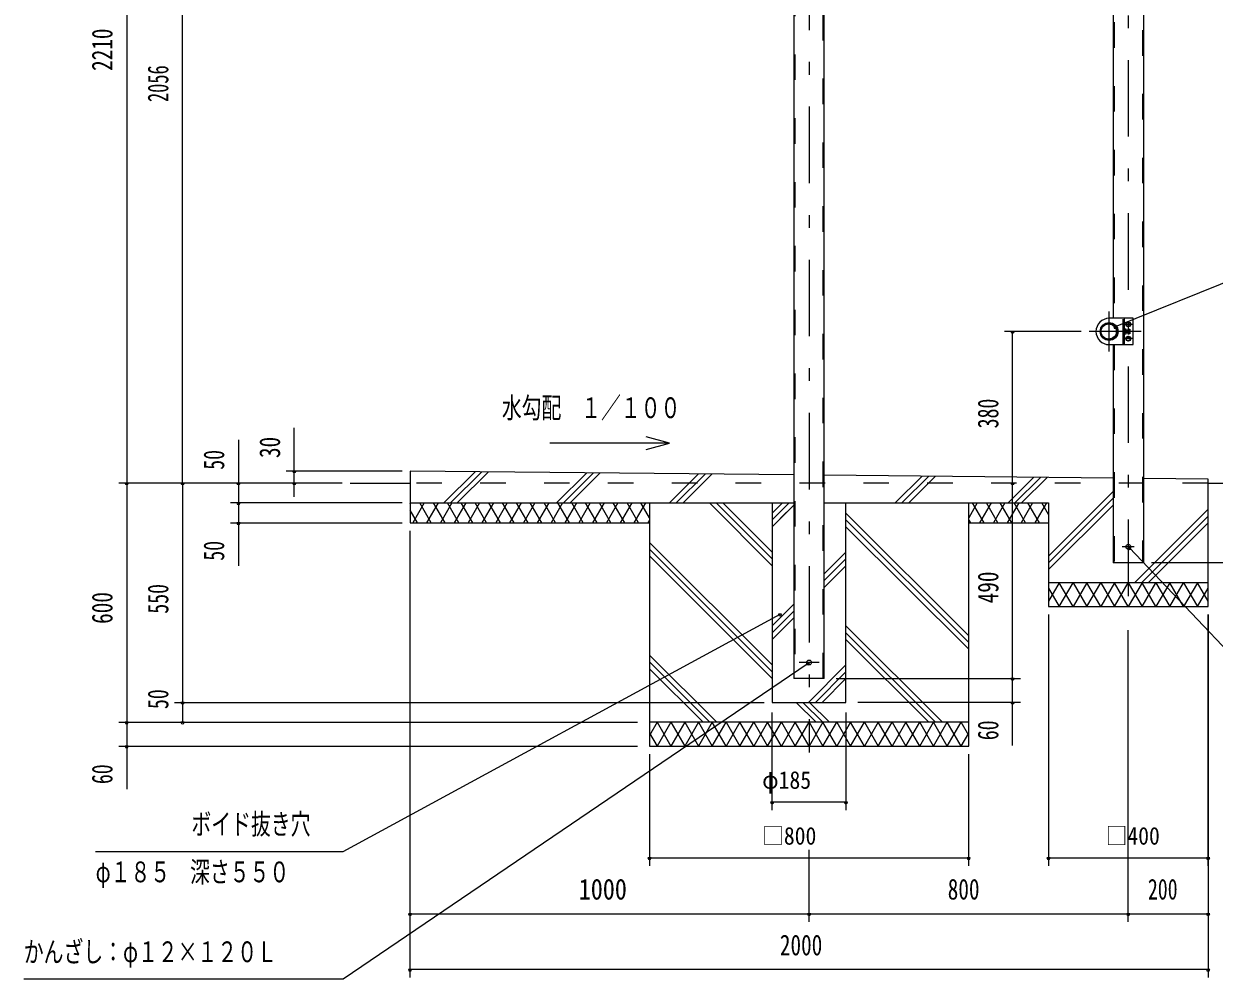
# Model space of a CAD drawing. Units: millimetres, scale not verified, with parts at other scales. Extents: x -23352 to 23352, y -10500 to 10500.
# Drawn here: x 11096 to 18553, y -1515 to 4474 of the extents above; entities that cross this region are included whole.
import ezdxf
from ezdxf.enums import TextEntityAlignment as Align

# ---------------------------------------------------------------- set-up
doc = ezdxf.new("R2010")
doc.units = ezdxf.units.MM
doc.header["$LTSCALE"] = 40
doc.linetypes.add('USER2', pattern=[10, 4, -6])
doc.linetypes.add('USER3', pattern=[24, 12, -5, 2, -5])
for name, color, linetype, lineweight in [('0-6_2-0BOLD', 7, 'Continuous', 18), ('0-7_2-1HIDDEN', 3, 'USER2', 18), ('0-8_2-2CENTER', 3, 'USER3', 18), ('0-9_2-4THIN', 4, 'Continuous', 18), ('0-A_2-5DIM', 3, 'Continuous', 18), ('0-B_2-6HATCH', 2, 'Continuous', 18)]:
    doc.layers.add(name, color=color, linetype=linetype, lineweight=lineweight)
doc.styles.add('ＭＳ ゴシック', font='')
doc.styles.get('ＭＳ ゴシック').set_extended_font_data('MS Gothic')

msp = doc.modelspace()

# ---------------------------------------------------------------- linework, layer by layer
at = {"layer": '0-6_2-0BOLD'}
for p, q in [((17920.09, 6084.85), (17920.09, 2627.43)), ((18110.84, 6031.78), (18110.84, 1094.93)), ((16110.84, 369.93), (16110.84, 5344.93)), ((15920.09, 5074.56), (15920.09, 369.93)), ((17990.46, 2627.43), (17990.46, 2462.43)), ((17948.46, 2537.43), (17951.21, 2537.43)), ((17990.46, 2552.15), (18001.7, 2552.15)), ((18001.7, 2537.71), (17990.46, 2537.71)), ((18002.96, 2552.43), (18015.46, 2552.43)), ((18015.46, 2537.43), (18002.96, 2537.43)), ((18015.46, 2552.15), (18024.2, 2552.15)), ((18024.2, 2537.71), (18015.46, 2537.71)), ((17920.09, 2462.43), (17920.09, 1094.93)), ((17990.46, 2530.5), (18001.7, 2530.5)), ((13515.46, 1669.93), (13515.46, 1344.93)), ((15920.09, 1645.88), (13515.46, 1669.93)), ((17920.09, 1625.88), (16110.84, 1643.98)), ((13140.45, 1594.93), (13515.46, 1594.93)), ((18515.45, 1594.93), (18890.45, 1594.93)), ((13515.46, 1469.93), (15920.09, 1469.93)), ((16110.84, 1469.93), (17515.46, 1469.93)), ((17015.46, -55.07), (17015.46, 1469.93)), ((17515.46, 1469.93), (17515.46, 819.93)), ((18515.46, 819.93), (18515.46, 1469.93)), ((13515.46, 1344.93), (15015.46, 1344.93)), ((17015.46, 1344.93), (17515.46, 1344.93)), ((18110.84, 1094.93), (17920.09, 1094.93)), ((18515.46, 969.93), (17515.46, 969.93)), ((17515.46, 819.93), (18515.46, 819.93)), ((16110.84, 369.93), (15920.09, 369.93)), ((17015.46, 94.93), (15015.46, 94.93))]:
    msp.add_line(p, q, dxfattribs=at)
for points in [[(17895.46, 2462.43), (18045.46, 2462.43), (18045.46, 2627.43), (17895.46, 2627.43)], [(17951.21, 2552.43), (17948.46, 2552.43), (17945.97, 2549.93), (17945.97, 2539.93), (17948.46, 2537.43), (17948.46, 2552.43)], [(18001.7, 2530.5), (18002.96, 2532.68), (18002.96, 2557.18), (18001.7, 2559.36), (17990.46, 2559.36)], [(18515.46, 1469.93), (18515.46, 1619.92), (18110.84, 1623.97)], [(15015.46, 1469.93), (15015.46, -55.07), (17015.46, -55.07)], [(15784.21, 1469.93), (15784.21, 219.93), (16246.71, 219.93), (16246.71, 1469.93)]]:
    msp.add_lwpolyline(points, dxfattribs=at)
for points in [[(18002.96, 2582.71), (18015.47, 2575.49), (18027.96, 2582.71), (18027.96, 2597.15), (18015.46, 2604.36), (18002.96, 2597.15)], [(18025.46, 2557.18), (18025.46, 2532.68), (18024.2, 2530.5), (18015.46, 2530.5), (18015.46, 2559.36), (18024.2, 2559.36)], [(18002.96, 2492.71), (18015.47, 2485.5), (18027.96, 2492.71), (18027.96, 2507.15), (18015.46, 2514.36), (18002.96, 2507.15)]]:
    msp.add_lwpolyline(points, close=True, dxfattribs=at)
for centre, radius in [((17895.46, 2544.93), 56.25), ((17892.59, 2544.93), 53.38), ((17892.59, 2544.93), 47.62), ((18015.46, 2589.93), 15.62), ((18015.46, 2589.93), 12.25), ((18015.46, 2499.93), 15.62), ((18015.46, 2499.93), 12.25), ((18015.46, 1194.93), 15), ((16015.46, 469.93), 15)]:
    msp.add_circle(centre, radius, dxfattribs=at)
for centre, radius, start, end in [((17895.46, 2544.93), 82.5, 90, 270), ((17997.17, 2555.76), 5.79, 321.46857, 360), ((17981.69, 2544.93), 21.27, 340.17088, 19.83133), ((17997.17, 2534.1), 5.79, 0, 38.54623), ((18019.67, 2555.76), 5.79, 321.45377, 0), ((18004.19, 2544.93), 21.27, 340.16867, 19.82912), ((18019.67, 2534.1), 5.79, 0, 38.53143)]:
    msp.add_arc(centre, radius, start, end, dxfattribs=at)
at = {"layer": '0-7_2-1HIDDEN'}
for p, q in [((17927.09, 6082.9), (17927.09, 2627.43)), ((18103.84, 6033.73), (18103.84, 1094.93)), ((16103.84, 369.93), (16103.84, 5344.93)), ((15927.09, 5081.56), (15927.09, 369.93)), ((17982.46, 2462.43), (17982.46, 2627.43)), ((17927.09, 2462.43), (17927.09, 1094.93)), ((18515.46, 1594.93), (13515.46, 1594.93))]:
    msp.add_line(p, q, dxfattribs=at)
at = {"layer": '0-8_2-2CENTER'}
for p, q in [((16015.46, 6834.72), (16015.46, -93.2)), ((18015.46, 6166.22), (18015.46, 781.8)), ((17895.46, 2419.93), (17895.46, 2669.93)), ((18095.46, 2544.93), (17770.47, 2544.93)), ((17984.21, 2589.93), (18046.71, 2589.93)), ((18048.35, 2499.93), (17984.21, 2499.93)), ((18052.96, 1194.93), (17977.96, 1194.93)), ((16077.96, 469.93), (15952.96, 469.93))]:
    msp.add_line(p, q, dxfattribs=at)
at = {"layer": '0-9_2-4THIN'}
for p, q in [((17951.45, 2550.43), (17946.46, 2550.43)), ((17946.46, 2539.43), (17951.45, 2539.43)), ((18002.96, 2550.43), (18015.46, 2550.43)), ((18015.46, 2539.43), (18002.96, 2539.43))]:
    msp.add_line(p, q, dxfattribs=at)
at = {"layer": '0-A_2-5DIM'}
for p, q in [((11740.45, 7119.93), (11740.45, 1594.93)), ((12090.45, 1594.93), (12090.45, 7119.93)), ((20196.03, 3491.61), (17933.86, 2573.24)), ((17720.47, 2544.93), (17240.46, 2544.93)), ((17300.46, 2544.93), (17280.46, 2544.93)), ((17290.46, 1594.93), (17290.46, 2544.93)), ((17943.86, 2573.24), (17923.86, 2573.24)), ((12790.45, 1507.96), (12790.45, 1939.93)), ((12440.45, 1864.93), (12440.45, 1074.93)), ((15140.46, 1844.93), (14995.57, 1883.75)), ((15140.46, 1844.93), (14995.57, 1883.75)), ((14995.57, 1806.11), (15140.46, 1844.93)), ((13465.46, 1669.93), (12740.45, 1669.93)), ((12800.45, 1669.93), (12780.45, 1669.93)), ((13090.45, 1594.93), (11690.45, 1594.93)), ((11750.45, 1594.93), (11730.45, 1594.93)), ((11740.45, 1594.93), (11740.45, 94.93)), ((12100.45, 1594.93), (12080.45, 1594.93)), ((12090.45, 1594.93), (12090.45, 219.93)), ((12450.45, 1594.93), (12430.45, 1594.93)), ((12800.45, 1594.93), (12780.45, 1594.93)), ((17300.46, 1594.93), (17280.46, 1594.93)), ((17290.46, -50.07), (17290.46, 1594.93)), ((13465.46, 1469.93), (12390.45, 1469.93)), ((12450.45, 1469.93), (12430.45, 1469.93)), ((12390.45, 1344.93), (13465.46, 1344.93)), ((12450.45, 1344.93), (12430.45, 1344.93)), ((13515.46, -1505.07), (13515.46, 1294.93)), ((18031.93, 1188.15), (18011.93, 1188.15)), ((19115.91, 35.63), (18021.93, 1188.15)), ((18915.45, 1094.93), (18160.84, 1094.93)), ((13095.74, -714.78), (15833.7, 772.13)), ((15843.7, 772.13), (15823.7, 772.13)), ((17515.46, 769.93), (17515.46, -805.07)), ((18515.46, -805.07), (18515.46, 769.93)), ((18515.46, 769.93), (18515.46, -1505.07)), ((18015.46, -1155.07), (18015.46, 673.13)), ((16008.96, 464.62), (13095.74, -1515.35)), ((16018.96, 464.62), (15998.96, 464.62)), ((16185.84, 369.93), (17340.46, 369.93)), ((17300.46, 369.93), (17280.46, 369.93)), ((12040.45, 219.93), (15734.21, 219.93)), ((12100.45, 219.93), (12080.45, 219.93)), ((12090.45, 219.93), (12090.45, 94.93)), ((15784.21, -455.07), (15784.21, 156.69)), ((16246.71, 156.69), (16246.71, -455.07)), ((17340.46, 219.93), (16321.71, 219.93)), ((17300.46, 219.93), (17280.46, 219.93)), ((11690.45, 94.93), (14940.46, 94.93)), ((11750.45, 94.93), (11730.45, 94.93)), ((11740.45, 94.93), (11740.45, -55.07)), ((12100.45, 94.93), (12080.45, 94.93)), ((11690.45, -55.07), (14940.46, -55.07)), ((11750.45, -55.07), (11730.45, -55.07)), ((11740.45, -55.07), (11740.45, -325.07)), ((15015.46, -105.07), (15015.46, -805.07)), ((17015.46, -805.07), (17015.46, -105.06)), ((15794.21, -405.07), (15774.21, -405.07)), ((16246.71, -405.07), (15784.21, -405.07)), ((16256.71, -405.07), (16236.71, -405.07)), ((11545.74, -714.78), (13095.74, -714.78)), ((16015.46, -1155.07), (16015.46, -705.07)), ((15025.46, -755.07), (15005.46, -755.07)), ((15015.46, -755.07), (17015.46, -755.07)), ((17025.46, -755.07), (17005.46, -755.07)), ((17525.46, -755.07), (17505.46, -755.07)), ((17515.46, -755.07), (18515.46, -755.07)), ((18525.46, -755.07), (18505.46, -755.07)), ((13525.46, -1105.07), (13505.46, -1105.07)), ((13515.46, -1105.07), (16015.46, -1105.07)), ((16025.46, -1105.07), (16005.46, -1105.07)), ((16015.46, -1105.07), (18015.46, -1105.07)), ((18025.46, -1105.07), (18005.46, -1105.07)), ((18015.46, -1105.07), (18515.46, -1105.07)), ((18525.46, -1105.07), (18505.46, -1105.07)), ((13525.46, -1455.07), (13505.46, -1455.07)), ((18515.46, -1455.07), (13515.46, -1455.07)), ((18525.46, -1455.07), (18505.46, -1455.07)), ((13095.74, -1515.35), (11095.74, -1515.35))]:
    msp.add_line(p, q, dxfattribs=at)
msp.add_lwpolyline([(14995.57, 1806.11), (15140.46, 1844.93), (14390.46, 1844.93)], dxfattribs=at)
for centre in [(17290.46, 2544.93), (17933.86, 2573.24), (12790.45, 1669.93), (11740.45, 1594.93), (12090.45, 1594.93), (12440.45, 1594.93), (12790.45, 1594.93), (17290.46, 1594.93), (12440.45, 1469.93), (12440.45, 1344.93), (18021.93, 1188.15), (15833.7, 772.13), (16008.96, 464.62), (17290.46, 369.93), (12090.45, 219.93), (17290.46, 219.93), (11740.45, 94.93), (12090.45, 94.93), (11740.45, -55.07), (15784.21, -405.07), (16246.71, -405.07), (15015.46, -755.07), (17015.46, -755.07), (17515.46, -755.07), (18515.46, -755.07), (13515.46, -1105.07), (16015.46, -1105.07), (18015.46, -1105.07), (18515.46, -1105.07), (13515.46, -1455.07), (18515.46, -1455.07)]:
    msp.add_arc(centre, 10, 180, 0, dxfattribs=at)
at = {"layer": '0-B_2-6HATCH'}
for p, q in [((13726.72, 1469.93), (13922.65, 1665.86)), ((13964.65, 1665.44), (13769.14, 1469.93)), ((13811.57, 1469.93), (14006.66, 1665.02)), ((14433.82, 1469.93), (14622.75, 1658.86)), ((14664.75, 1658.44), (14476.25, 1469.93)), ((14518.67, 1469.93), (14706.76, 1658.02)), ((15140.93, 1469.93), (15322.85, 1651.86)), ((15364.86, 1651.44), (15183.36, 1469.93)), ((15225.78, 1469.93), (15406.87, 1651.02)), ((16555.14, 1469.93), (16723.07, 1637.85)), ((16765.07, 1637.43), (16597.57, 1469.93)), ((16640, 1469.93), (16807.08, 1637.01)), ((17423.17, 1630.85), (17262.25, 1469.93)), ((17304.68, 1469.93), (17465.18, 1630.43)), ((17347.1, 1469.93), (17507.18, 1630.01)), ((17515.46, 1137.36), (17920.09, 1541.98)), ((17920.09, 1499.55), (17515.46, 1094.93)), ((13515.46, 1464.8), (13518.42, 1469.93)), ((13561.72, 1344.93), (13515.46, 1425.06)), ((13605.02, 1469.93), (13532.85, 1344.93)), ((13648.32, 1344.93), (13576.16, 1469.93)), ((13691.63, 1469.93), (13619.46, 1344.93)), ((13734.93, 1344.93), (13662.76, 1469.93)), ((13778.23, 1469.93), (13706.06, 1344.93)), ((13821.53, 1344.93), (13749.36, 1469.93)), ((13864.83, 1469.93), (13792.66, 1344.93)), ((13908.13, 1344.93), (13835.96, 1469.93)), ((13951.43, 1469.93), (13879.27, 1344.93)), ((13994.74, 1344.93), (13922.57, 1469.93)), ((14038.03, 1469.93), (13965.87, 1344.93)), ((14081.34, 1344.93), (14009.17, 1469.93)), ((14124.64, 1469.93), (14052.47, 1344.93)), ((14167.94, 1344.93), (14095.77, 1469.93)), ((14211.24, 1469.93), (14139.07, 1344.93)), ((14254.54, 1344.93), (14182.38, 1469.93)), ((14297.85, 1469.93), (14225.67, 1344.93)), ((14341.14, 1344.93), (14268.98, 1469.93)), ((14384.45, 1469.93), (14312.28, 1344.93)), ((14427.75, 1344.93), (14355.58, 1469.93)), ((14471.05, 1469.93), (14398.88, 1344.93)), ((14514.35, 1344.93), (14442.18, 1469.93)), ((14557.65, 1469.93), (14485.48, 1344.93)), ((14600.95, 1344.93), (14528.78, 1469.93)), ((14644.25, 1469.93), (14572.08, 1344.93)), ((14687.55, 1344.93), (14615.39, 1469.93)), ((14730.86, 1469.93), (14658.69, 1344.93)), ((14774.16, 1344.93), (14701.99, 1469.93)), ((14817.46, 1469.93), (14745.29, 1344.93)), ((14860.76, 1344.93), (14788.59, 1469.93)), ((14904.06, 1469.93), (14831.89, 1344.93)), ((14947.36, 1344.93), (14875.19, 1469.93)), ((14990.66, 1469.93), (14918.5, 1344.93)), ((15015.46, 1376.98), (14961.8, 1469.93)), ((15390.93, 1469.93), (15784.21, 1076.65)), ((15784.21, 1119.07), (15433.35, 1469.93)), ((15475.78, 1469.93), (15784.21, 1161.5)), ((15890.46, 1469.93), (15784.21, 1363.68)), ((15784.21, 1406.1), (15848.04, 1469.93)), ((15784.21, 1321.25), (15920.09, 1457.13)), ((15834.57, 1371.61), (15920.08, 1457.12)), ((17069.12, 1469.93), (17015.46, 1376.98)), ((17112.43, 1344.93), (17040.26, 1469.93)), ((17155.73, 1469.93), (17083.56, 1344.93)), ((17199.03, 1344.93), (17126.86, 1469.93)), ((17242.33, 1469.93), (17170.16, 1344.93)), ((17285.63, 1344.93), (17213.46, 1469.93)), ((17328.93, 1469.93), (17256.76, 1344.93)), ((17372.23, 1344.93), (17300.07, 1469.93)), ((17415.53, 1469.93), (17343.37, 1344.93)), ((17458.84, 1344.93), (17386.67, 1469.93)), ((17502.14, 1469.93), (17429.97, 1344.93)), ((17515.46, 1396.85), (17473.27, 1469.93)), ((17515.46, 1052.5), (17920.09, 1457.13)), ((18515.46, 1430.25), (18055.14, 969.93)), ((15015.46, 1362.88), (15005.1, 1344.93)), ((17015.46, 637.36), (16246.71, 1406.1)), ((16246.71, 1363.68), (17015.46, 594.93)), ((17025.83, 1344.93), (17015.46, 1362.88)), ((17015.46, 1362.88), (17025.83, 1344.93)), ((18097.57, 969.93), (18515.46, 1387.82)), ((18515.46, 1345.4), (18140, 969.93)), ((17015.46, 552.5), (16246.71, 1321.25)), ((15784.21, 454.39), (15015.46, 1223.14)), ((15015.46, 1180.71), (15784.21, 411.97)), ((15784.21, 369.54), (15015.46, 1138.29)), ((16246.71, 1161.5), (16110.84, 1025.62)), ((16110.84, 983.2), (16246.71, 1119.07)), ((16246.71, 1076.65), (16110.84, 940.77)), ((17582.45, 969.93), (17515.46, 853.91)), ((17842.26, 819.93), (17755.66, 969.93)), ((17928.86, 969.93), (17842.26, 819.93)), ((18361.87, 969.93), (18448.47, 819.93)), ((18515.46, 853.91), (18448.48, 969.93)), ((17515.46, 935.96), (17582.45, 819.93)), ((18448.47, 819.93), (18515.46, 935.95)), ((15920.09, 834.87), (15784.21, 699)), ((15784.21, 656.57), (15920.09, 792.45)), ((15920.09, 750.02), (15784.21, 614.14)), ((16246.71, 699), (16850.78, 94.93)), ((16808.35, 94.93), (16246.71, 656.57)), ((16246.71, 614.15), (16765.46, 95.4)), ((15436.57, 94.93), (15015.46, 516.03)), ((15015.46, 473.61), (15394.14, 94.93)), ((16012.25, 219.93), (16246.71, 454.39)), ((15351.71, 94.93), (15015.46, 431.19)), ((16246.71, 411.97), (16054.68, 219.93)), ((16097.1, 219.93), (16246.71, 369.54)), ((16058.82, 94.93), (15933.82, 219.93)), ((15976.25, 219.93), (16101.25, 94.93)), ((16143.67, 94.93), (16018.67, 219.93)), ((15062.84, 94.93), (15015.46, 12.87)), ((15149.44, 94.93), (15062.84, -55.07)), ((15062.84, 94.93), (15149.44, -55.07)), ((15236.04, 94.93), (15149.44, -55.07)), ((15149.44, 94.93), (15236.04, -55.07)), ((15322.64, 94.93), (15236.04, -55.07)), ((15236.04, 94.93), (15322.64, -55.07)), ((15409.24, 94.93), (15322.64, -55.07)), ((15842.26, -55.07), (15755.66, 94.93)), ((15928.86, 94.93), (15842.26, -55.07)), ((16535.08, 94.93), (16621.68, -55.07)), ((16708.28, -55.07), (16621.68, 94.93)), ((16621.68, -55.07), (16708.28, 94.93)), ((16794.89, -55.07), (16708.28, 94.93)), ((16708.28, -55.07), (16794.88, 94.93)), ((16794.88, -55.07), (16881.49, 94.93)), ((16881.49, -55.07), (16794.89, 94.93)), ((16968.09, -55.07), (16881.49, 94.93)), ((16881.49, -55.07), (16968.09, 94.93)), ((17015.46, 12.88), (16968.09, 94.92)), ((15015.46, 26.99), (15062.84, -55.07)), ((16968.09, -55.07), (17015.46, 26.97))]:
    msp.add_line(p, q, dxfattribs=at)
for points in [[(17755.65, 969.93), (17669.05, 819.93), (17582.45, 969.93)], [(17582.45, 819.93), (17669.05, 969.93), (17755.65, 819.93), (17842.26, 969.93)], [(17842.26, 969.93), (17928.86, 819.93), (18015.46, 969.93)], [(18102.06, 969.93), (18015.46, 819.93), (17928.86, 969.93)], [(18015.46, 969.93), (18102.06, 819.93), (18188.67, 969.93)], [(18275.27, 969.93), (18188.67, 819.93), (18102.07, 969.93)], [(18188.67, 969.93), (18275.27, 819.93), (18361.87, 969.93)], [(18448.47, 969.93), (18361.87, 819.93), (18275.27, 969.93)], [(15322.64, 94.93), (15409.24, -55.07), (15495.85, 94.93)], [(15582.45, 94.93), (15495.85, -55.07), (15409.24, 94.93)], [(15495.85, 94.93), (15582.45, -55.07), (15669.05, 94.93), (15755.65, -55.07), (15842.26, 94.93)], [(15755.65, 94.93), (15669.05, -55.07), (15582.45, 94.93)], [(15842.26, 94.93), (15928.86, -55.07), (16015.46, 94.93)], [(16102.06, 94.93), (16015.46, -55.07), (15928.86, 94.93)], [(16015.46, 94.93), (16102.06, -55.07), (16188.67, 94.93)], [(16275.27, 94.93), (16188.67, -55.07), (16102.07, 94.93)], [(16188.67, 94.93), (16275.27, -55.07), (16361.87, 94.93)], [(16448.47, 94.93), (16361.87, -55.07), (16275.27, 94.93)], [(16361.87, 94.93), (16448.47, -55.07), (16535.08, 94.93)], [(16621.68, 94.93), (16535.08, -55.07), (16448.48, 94.93)]]:
    msp.add_lwpolyline(points, dxfattribs=at)

# ---------------------------------------------------------------- texts
at = {"layer": '0-A_2-5DIM', "color": 7, "style": 'ＭＳ ゴシック'}
for s, width, p in [('2210', 0.75, (11690.45, 4178.33)), ('2056', 0.65, (12040.45, 3983.27)), ('380', 0.7, (17240.46, 1937.77)), ('30', 0.75, (12740.45, 1751.62)), ('50', 0.7, (12390.45, 1678.21)), ('50', 0.7, (12390.45, 1108.21)), ('490', 0.75, (17240.46, 840.94)), ('600', 0.75, (11690.45, 712.07)), ('550', 0.7, (12040.45, 775.93)), ('50', 0.7, (12040.45, 178.21)), ('60', 0.7, (17240.46, -17.19)), ('60', 0.7, (11690.45, -292.19))]:
    msp.add_text(s, height=130.2, rotation=90, dxfattribs=dict(at, width=width)).set_placement(p, align=Align.BOTTOM_LEFT)
for s, height, width, p in [('水勾配\u3000１／１００', 130.2, 0.7, (14090.45, 1962.7)), ('水勾配\u3000１／１００', 130.2, 0.7, (14090.46, 1962.7)), ('φ185', 110.7, 0.9, (15721.71, -355.07)), ('ボイド抜き穴', 130.2, 0.7, (12145.74, -647.02)), ('□800', 110.7, 0.9, (15721.71, -705.07)), ('□400', 110.7, 0.9, (17873.64, -705.07)), ('φ１８５\u3000深さ５５０', 130.2, 0.7, (11545.75, -947.01)), ('1000', 130.2, 0.85, (14572.66, -1055.07)), ('800', 130.2, 0.75, (16884.05, -1055.07)), ('200', 130.2, 0.7, (18138.2, -1055.07)), ('かんざし：φ１２×１２０Ｌ', 130.2, 0.7, (11095.74, -1447.59)), ('2000', 130.2, 0.75, (15832.43, -1405.07))]:
    msp.add_text(s, height=height, dxfattribs=dict(at, width=width)).set_placement(p, align=Align.BOTTOM_LEFT)

doc.saveas('drawing.dxf')
